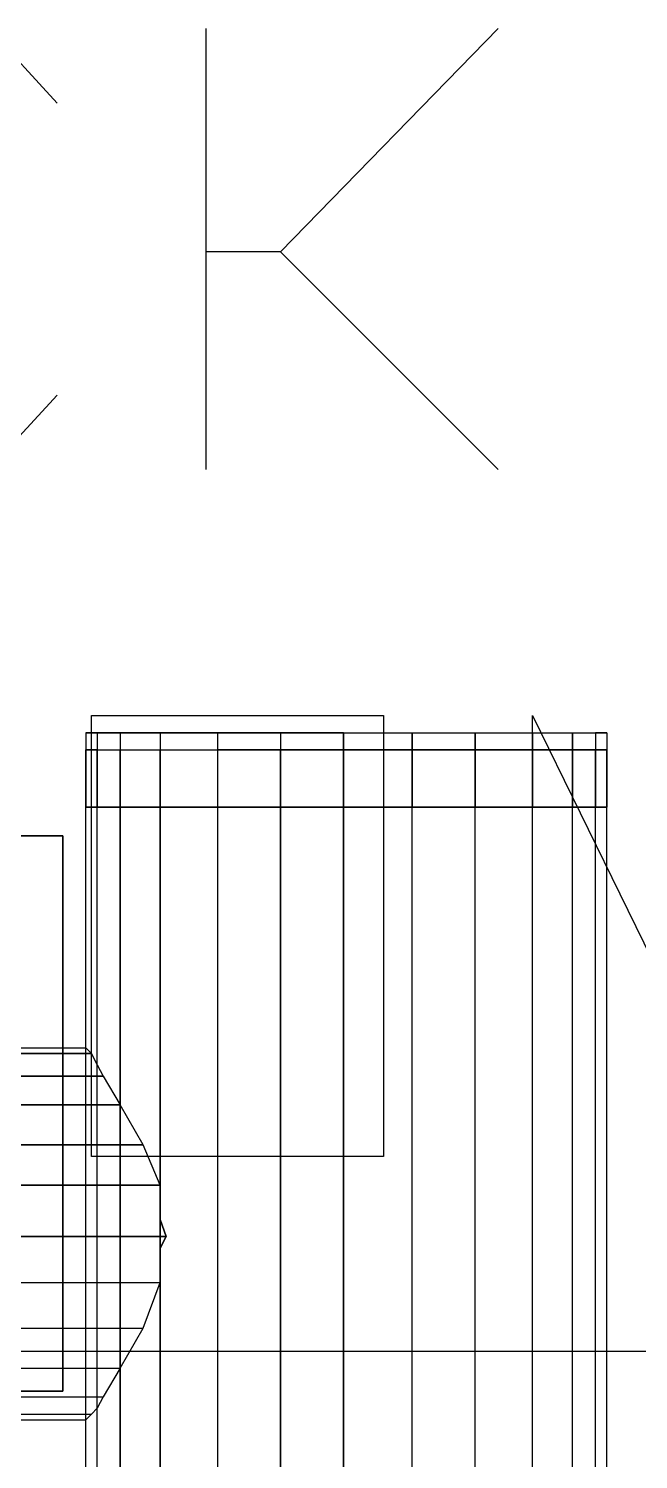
# Model space of a CAD drawing. Header units: metres. Extents: x 114 to 218, y 8 to 180.
# Drawn here: x 192.031 to 193.669, y 88.826 to 92.67 of the extents above; entities that cross this region are included whole.
import ezdxf

# ---------------------------------------------------------------- set-up
doc = ezdxf.new("R2010")
doc.units = ezdxf.units.M
doc.header["$MEASUREMENT"] = 0
for name, color, linetype in [('A-2D-AREA-IDEN', 7, 'Continuous'), ('E-LIGHT', 7, 'Continuous'), ('M-SA2S-Round', 7, 'Continuous')]:
    doc.layers.add(name, color=color, linetype=linetype)

msp = doc.modelspace()

# ---------------------------------------------------------------- linework, layer by layer
at = {"layer": 'A-2D-AREA-IDEN', "color": 9, "true_color": 0xbababa}
for points in [[(192.1075, 91.6853), (191.9229, 91.4854), (191.5229, 91.4854), (191.323, 91.6853), (191.323, 92.4698), (191.5229, 92.6697), (191.9229, 92.6697), (192.1075, 92.4698)], [(192.5074, 91.4854), (192.5074, 92.6697)], [(193.2918, 92.6697), (192.7073, 92.0699), (192.5074, 92.0699)], [(192.7073, 92.0699), (193.2918, 91.4854)], [(192.1997, 89.6395), (192.1997, 90.8239), (192.9842, 90.8239), (192.9842, 89.6395), (192.1997, 89.6395)], [(193.3841, 89.6395), (193.3841, 90.8239), (193.7687, 90.0395), (194.1686, 90.8239), (194.1686, 89.6395)], [(195.999, 89.1166), (195.999, 86.717), (188.8004, 86.717), (188.8004, 89.1166), (195.999, 89.1166)]]:
    msp.add_lwpolyline(points, dxfattribs=at)
at = {"layer": 'E-LIGHT', "color": 5, "true_color": 0x0000ff}
for points in [[(190.5231, 89.0089), (190.5231, 90.5009), (192.1228, 90.5009), (192.1228, 89.0089), (192.1228, 90.5009), (190.5231, 90.5009), (190.5231, 89.0089)], [(192.1228, 90.5009), (192.1228, 90.5009)], [(192.1228, 90.5009), (192.1228, 90.5009)], [(192.1228, 89.0089), (190.5231, 89.0089), (192.1228, 89.0089)], [(192.1228, 89.0089), (192.1228, 89.0089)], [(192.1228, 89.0089), (192.1228, 89.0089)]]:
    msp.add_lwpolyline(points, dxfattribs=at)
at = {"layer": 'M-SA2S-Round', "color": 5, "true_color": 0x0000ff}
for points in [[(192.2766, 90.7778), (192.2151, 90.7778), (192.2151, 90.5778), (192.1844, 90.5778)], [(192.2151, 90.7778), (192.1844, 90.7778), (192.1844, 90.5778), (192.2151, 90.5778)], [(192.1844, 90.7778), (192.2151, 90.7778), (192.2151, 90.5778), (192.2766, 90.5778)], [(192.1844, 90.7778), (192.1844, 90.7778)], [(192.3843, 90.7778), (192.2766, 90.7778), (192.2766, 90.5778), (192.2151, 90.5778)], [(192.2151, 90.7778), (192.2766, 90.7778), (192.2766, 90.5778), (192.3843, 90.5778)], [(192.2151, 90.7778), (192.2151, 90.7778)], [(192.2151, 90.7778), (192.2151, 90.7778)], [(192.5381, 90.7778), (192.3843, 90.7778), (192.3843, 90.5778), (192.2766, 90.5778)], [(192.2766, 90.7778), (192.3843, 90.7778), (192.3843, 90.5778), (192.5381, 90.5778)], [(192.2766, 90.7778), (192.2766, 90.7778)], [(192.2766, 90.7778), (192.2766, 90.7778)], [(192.7073, 90.7778), (192.5381, 90.7778), (192.5381, 90.5778), (192.3843, 90.5778)], [(192.3843, 90.7778), (192.5381, 90.7778), (192.5381, 90.5778), (192.7073, 90.5778)], [(192.3843, 90.7778), (192.3843, 90.7778)], [(192.3843, 90.7778), (192.3843, 90.7778)], [(192.8765, 90.7778), (192.7073, 90.7778), (192.7073, 90.5778), (192.5381, 90.5778)], [(192.5381, 90.7778), (192.7073, 90.7778), (192.7073, 90.5778), (192.8765, 90.5778)], [(192.5381, 90.7778), (192.5381, 90.7778)], [(192.5381, 90.7778), (192.5381, 90.7778)], [(192.7073, 90.7778), (192.8765, 90.7778), (192.8765, 90.5778), (193.0611, 90.5778)], [(192.7073, 90.7778), (192.7073, 90.7778)], [(192.7073, 90.7778), (192.7073, 90.7778)], [(192.8765, 90.7778), (193.0611, 90.7778), (193.0611, 90.5778), (193.2303, 90.5778)], [(193.0611, 90.5778), (192.8765, 90.5778), (192.8765, 90.7778), (193.0611, 90.7778)], [(192.8765, 90.7778), (192.8765, 90.7778)], [(192.8765, 90.7778), (192.8765, 90.7778)], [(193.0611, 90.7778), (193.2303, 90.7778), (193.2303, 90.5778), (193.3841, 90.5778)], [(193.2303, 90.5778), (193.0611, 90.5778), (193.0611, 90.7778), (193.2303, 90.7778)], [(193.0611, 90.7778), (193.0611, 90.7778)], [(193.0611, 90.7778), (193.0611, 90.7778)], [(193.2303, 90.7778), (193.3841, 90.7778), (193.3841, 90.5778), (193.4918, 90.5778)], [(193.3841, 90.5778), (193.2303, 90.5778), (193.2303, 90.7778), (193.3841, 90.7778)], [(193.2303, 90.7778), (193.2303, 90.7778)], [(193.2303, 90.7778), (193.2303, 90.7778)], [(193.3841, 90.7778), (193.4918, 90.7778), (193.4918, 90.5778), (193.5533, 90.5778)], [(193.4918, 90.5778), (193.3841, 90.5778), (193.3841, 90.7778), (193.4918, 90.7778)], [(193.3841, 90.7778), (193.3841, 90.7778)], [(193.3841, 90.7778), (193.3841, 90.7778)], [(193.4918, 90.7778), (193.5533, 90.7778), (193.5533, 90.5778), (193.5841, 90.5778)], [(193.5841, 90.7778), (193.5533, 90.7778), (193.5533, 90.5778), (193.4918, 90.5778), (193.4918, 90.7778), (193.5533, 90.7778), (193.5841, 90.7778), (193.5841, 90.5778), (193.5533, 90.5778)], [(193.4918, 90.7778), (193.4918, 90.7778)], [(193.4918, 90.7778), (193.4918, 90.7778)], [(193.5533, 90.7778), (193.5533, 90.7778)], [(193.5533, 90.7778), (193.5533, 90.7778)], [(193.5841, 90.7778), (193.5841, 90.7778)], [(192.1844, 84.7328), (192.2151, 84.7328), (192.1844, 84.7328), (192.1844, 90.7317), (192.2151, 90.7317), (192.2766, 90.7317), (192.2766, 84.7328), (192.2151, 84.7328), (192.2151, 90.7317), (192.1844, 90.7317)], [(192.1844, 90.7317), (192.1844, 90.7317)], [(192.2766, 84.7328), (192.2151, 84.7328), (192.2151, 90.7317), (192.2766, 90.7317)], [(192.2151, 90.7317), (192.2151, 90.7317)], [(192.2151, 90.7317), (192.2151, 90.7317)], [(192.3843, 84.7328), (192.2766, 84.7328), (192.2766, 90.7317), (192.3843, 90.7317)], [(192.2766, 90.7317), (192.3843, 90.7317), (192.3843, 84.7328), (192.5381, 84.7328)], [(192.2766, 90.7317), (192.2766, 90.7317)], [(192.2766, 90.7317), (192.2766, 90.7317)], [(192.5381, 84.7328), (192.3843, 84.7328), (192.3843, 90.7317), (192.5381, 90.7317)], [(192.3843, 90.7317), (192.5381, 90.7317), (192.5381, 84.7328), (192.7073, 84.7328)], [(192.3843, 90.7317), (192.3843, 90.7317)], [(192.3843, 90.7317), (192.3843, 90.7317)], [(192.7073, 90.7317), (192.5381, 90.7317), (192.5381, 84.7328), (192.7073, 84.7328), (192.7073, 90.7317), (192.8765, 90.7317), (192.8765, 84.7328), (192.7073, 84.7328)], [(192.5381, 90.7317), (192.7073, 90.7317), (192.7073, 84.7328), (192.8765, 84.7328), (192.8765, 90.7317), (192.7073, 90.7317)], [(192.5381, 90.7317), (192.5381, 90.7317)], [(192.5381, 90.7317), (192.5381, 90.7317)], [(192.7073, 90.7317), (192.7073, 90.7317)], [(192.7073, 90.7317), (192.7073, 90.7317)], [(192.8765, 84.7328), (193.0611, 84.7328), (193.0611, 90.7317), (192.8765, 90.7317)], [(192.8765, 90.7317), (193.0611, 90.7317)], [(192.8765, 90.7317), (192.8765, 90.7317)], [(192.8765, 90.7317), (192.8765, 90.7317)], [(193.0611, 84.7328), (193.2303, 84.7328), (193.2303, 90.7317), (193.0611, 90.7317)], [(193.2303, 84.7328), (193.0611, 84.7328), (193.0611, 90.7317), (193.2303, 90.7317)], [(193.0611, 90.7317), (193.0611, 90.7317)], [(193.0611, 90.7317), (193.0611, 90.7317)], [(193.2303, 84.7328), (193.3841, 84.7328), (193.3841, 90.7317), (193.2303, 90.7317)], [(193.3841, 84.7328), (193.2303, 84.7328), (193.2303, 90.7317), (193.3841, 90.7317)], [(193.2303, 90.7317), (193.2303, 90.7317)], [(193.2303, 90.7317), (193.2303, 90.7317)], [(193.3841, 84.7328), (193.4918, 84.7328), (193.4918, 90.7317), (193.3841, 90.7317)], [(193.4918, 84.7328), (193.3841, 84.7328), (193.3841, 90.7317), (193.4918, 90.7317)], [(193.3841, 90.7317), (193.3841, 90.7317)], [(193.3841, 90.7317), (193.3841, 90.7317)], [(193.4918, 84.7328), (193.5533, 84.7328), (193.5533, 90.7317), (193.4918, 90.7317)], [(193.5533, 84.7328), (193.4918, 84.7328), (193.4918, 90.7317), (193.5533, 90.7317)], [(193.4918, 90.7317), (193.4918, 90.7317)], [(193.4918, 90.7317), (193.4918, 90.7317)], [(193.5533, 84.7328), (193.5841, 84.7328), (193.5841, 90.7317), (193.5533, 90.7317)], [(193.5841, 84.7328), (193.5533, 84.7328), (193.5533, 90.7317), (193.5841, 90.7317)], [(193.5533, 90.7317), (193.5533, 90.7317)], [(193.5533, 90.7317), (193.5533, 90.7317)], [(193.5841, 90.7317), (193.5841, 90.7317)], [(192.1844, 90.5778), (192.1844, 90.5778)], [(192.2151, 90.5778), (192.2151, 90.5778)], [(192.2151, 90.5778), (192.2151, 90.5778)], [(192.2766, 90.5778), (192.2766, 90.5778)], [(192.2766, 90.5778), (192.2766, 90.5778)], [(192.3843, 90.5778), (192.3843, 90.5778)], [(192.3843, 90.5778), (192.3843, 90.5778)], [(192.5381, 90.5778), (192.5381, 90.5778)], [(192.5381, 90.5778), (192.5381, 90.5778)], [(192.8765, 90.5778), (192.7073, 90.5778)], [(192.7073, 90.5778), (192.7073, 90.5778)], [(192.7073, 90.5778), (192.7073, 90.5778)], [(192.8765, 90.5778), (192.8765, 90.5778)], [(192.8765, 90.5778), (192.8765, 90.5778)], [(193.0611, 90.5778), (193.0611, 90.5778)], [(193.0611, 90.5778), (193.0611, 90.5778)], [(193.2303, 90.5778), (193.2303, 90.5778)], [(193.2303, 90.5778), (193.2303, 90.5778)], [(193.3841, 90.5778), (193.3841, 90.5778)], [(193.3841, 90.5778), (193.3841, 90.5778)], [(193.4918, 90.5778), (193.4918, 90.5778)], [(193.4918, 90.5778), (193.4918, 90.5778)], [(193.5533, 90.5778), (193.5533, 90.5778)], [(193.5533, 90.5778), (193.5533, 90.5778)], [(193.5841, 90.5778), (193.5841, 90.5778)], [(191.1845, 89.9318), (192.1844, 89.9318)], [(192.1997, 89.9164), (191.1845, 89.9164)], [(191.1845, 89.9164), (192.1997, 89.9164)], [(192.2151, 88.9628), (192.1997, 88.9474), (192.1844, 88.932), (192.1844, 89.9318), (192.1997, 89.9164), (192.2151, 89.8857), (192.1997, 89.9164), (192.1844, 89.9318)], [(192.1844, 89.9318), (192.1844, 89.9318)], [(192.1997, 89.9164), (192.1997, 89.9164)], [(192.1997, 89.9164), (192.1997, 89.9164)], [(192.1844, 88.932), (192.1997, 88.9474), (192.2151, 88.9628), (192.2151, 89.8857), (192.2305, 89.8549), (192.2766, 89.778), (192.2766, 89.0704), (192.2305, 88.9935), (192.2151, 88.9628)], [(192.2766, 89.0704), (192.2305, 88.9935), (192.2151, 88.9628), (192.2151, 89.8857), (192.2305, 89.8549), (192.2766, 89.778)], [(192.2151, 89.8857), (192.2151, 89.8857)], [(192.2151, 89.8857), (192.2151, 89.8857)], [(192.2305, 89.8549), (191.1845, 89.8549), (191.1845, 89.778)], [(191.1845, 89.8549), (192.2305, 89.8549)], [(192.2305, 89.8549), (192.2305, 89.8549)], [(192.2305, 89.8549), (192.2305, 89.8549)], [(192.2766, 89.778), (191.1845, 89.778), (191.1845, 89.6703)], [(191.1845, 89.778), (192.2766, 89.778)], [(192.3843, 89.4703), (192.3997, 89.4242), (192.3843, 89.3934), (192.3843, 89.4703), (192.3843, 89.5626), (192.3382, 89.6703), (192.2766, 89.778), (192.2766, 89.0704), (192.3382, 89.1781), (192.3843, 89.3012), (192.3843, 89.3934)], [(192.2766, 89.0704), (192.3382, 89.1781), (192.3843, 89.3012), (192.3843, 89.3934), (192.3843, 89.4703), (192.3843, 89.5626), (192.3382, 89.6703), (192.2766, 89.778)], [(192.2766, 89.778), (192.2766, 89.778)], [(192.2766, 89.778), (192.2766, 89.778)], [(192.2766, 89.778), (192.2766, 89.778)], [(192.3382, 89.6703), (191.1845, 89.6703), (191.1845, 89.5626)], [(191.1845, 89.6703), (192.3382, 89.6703)], [(192.3382, 89.6703), (192.3382, 89.6703)], [(192.3382, 89.6703), (192.3382, 89.6703)], [(192.3843, 89.5626), (191.1845, 89.5626), (191.1845, 89.4242)], [(191.1845, 89.5626), (192.3843, 89.5626)], [(192.3843, 89.5626), (192.3843, 89.5626)], [(192.3843, 89.5626), (192.3843, 89.5626)], [(192.3843, 89.3934), (192.3997, 89.4242), (192.3843, 89.4703)], [(192.3843, 89.4703), (192.3843, 89.4703)], [(192.3843, 89.4703), (192.3843, 89.4703)], [(192.3997, 89.4242), (191.1845, 89.4242), (191.1845, 89.3012), (192.3843, 89.3012)], [(191.1845, 89.4242), (192.3997, 89.4242)], [(192.3997, 89.4242), (192.3997, 89.4242)], [(192.3997, 89.4242), (192.3997, 89.4242)], [(192.3843, 89.3934), (192.3843, 89.3934)], [(192.3843, 89.3934), (192.3843, 89.3934)], [(191.1845, 89.3012), (192.3843, 89.3012)], [(192.3843, 89.3012), (192.3843, 89.3012)], [(192.3843, 89.3012), (192.3843, 89.3012)], [(191.1845, 89.1781), (192.3382, 89.1781)], [(191.1845, 89.1781), (192.3382, 89.1781)], [(192.3382, 89.1781), (192.3382, 89.1781)], [(192.3382, 89.1781), (192.3382, 89.1781)], [(191.1845, 89.0704), (192.2766, 89.0704)], [(191.1845, 89.0704), (192.2766, 89.0704)], [(192.2766, 89.0704), (192.2766, 89.0704)], [(192.2766, 89.0704), (192.2766, 89.0704)], [(192.2766, 89.0704), (192.2766, 89.0704)], [(191.1845, 88.9935), (192.2305, 88.9935)], [(191.1845, 88.9935), (192.2305, 88.9935)], [(192.2305, 88.9935), (192.2305, 88.9935)], [(192.2305, 88.9935), (192.2305, 88.9935)], [(192.2151, 88.9628), (192.2151, 88.9628)], [(192.2151, 88.9628), (192.2151, 88.9628)], [(191.1845, 88.9474), (192.1997, 88.9474)], [(191.1845, 88.9474), (192.1997, 88.9474)], [(191.1845, 88.932), (192.1844, 88.932)], [(192.1844, 88.932), (192.1844, 88.932)], [(192.1997, 88.9474), (192.1997, 88.9474)], [(192.1997, 88.9474), (192.1997, 88.9474)]]:
    msp.add_lwpolyline(points, dxfattribs=at)

doc.saveas('drawing.dxf')
